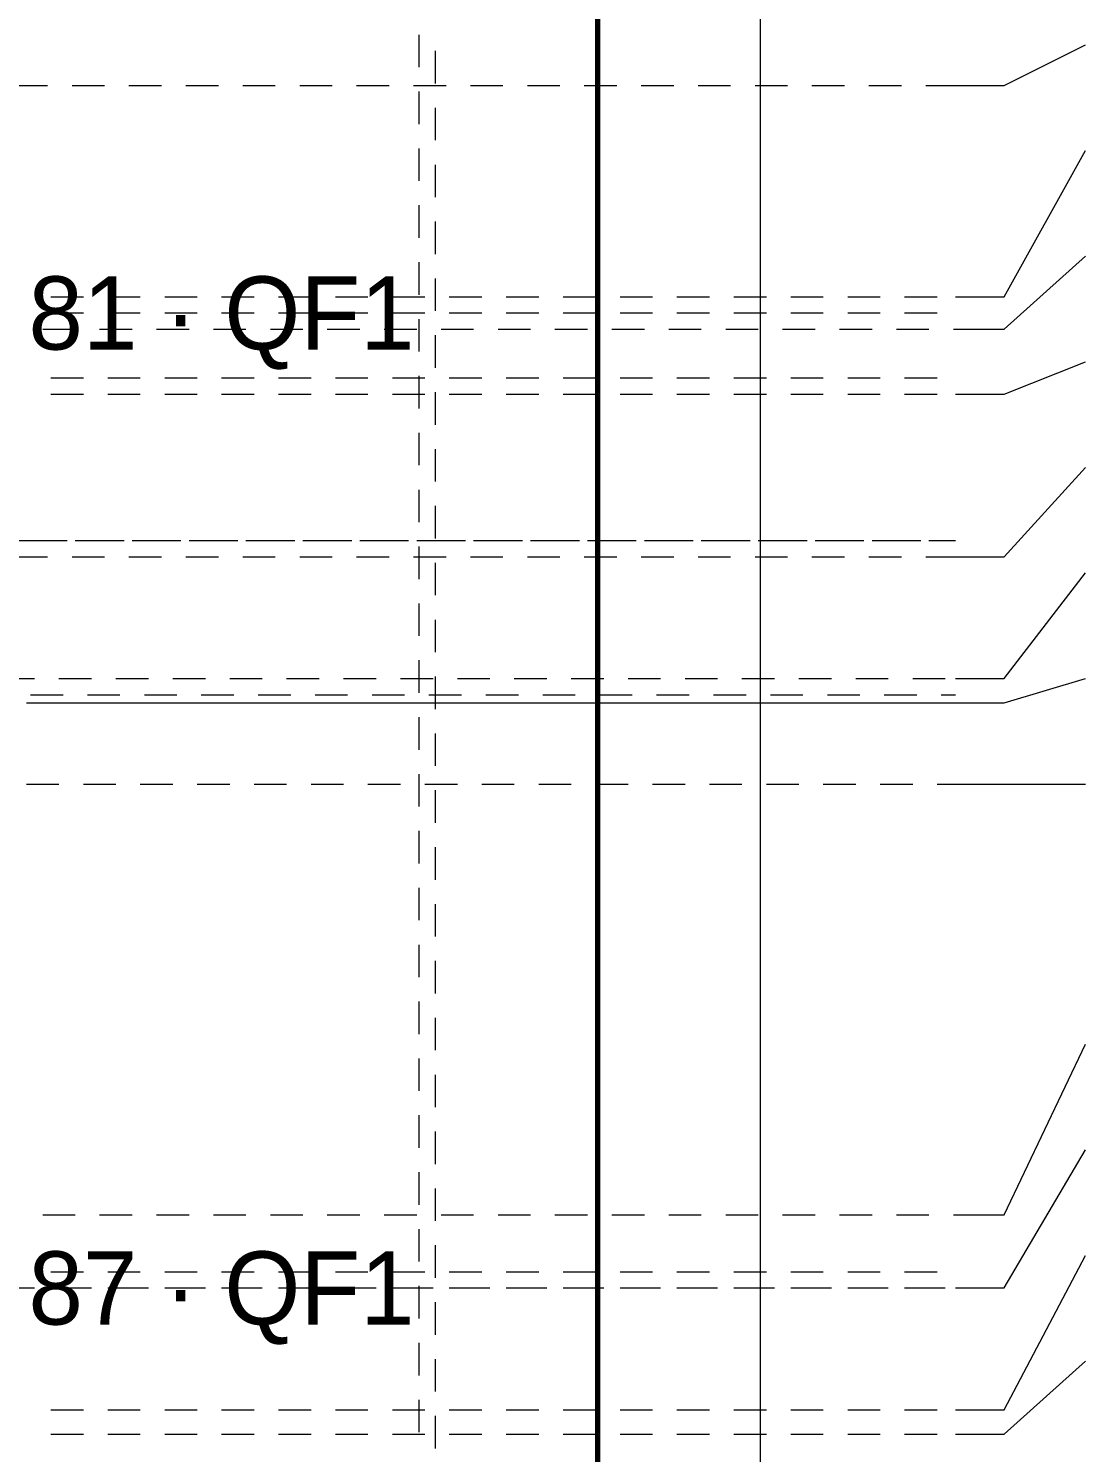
# Paper-space layout '08 Розгортки' of a CAD drawing. Header units: millimetres. Extents: x 0 to 841, y 0 to 594.
# Drawn here: x 761.36 to 787.36, y 419.78 to 454.83 of the extents above; entities that cross this region are included whole.
import ezdxf
from ezdxf.enums import TextEntityAlignment as Align

# ---------------------------------------------------------------- set-up
doc = ezdxf.new("R2010")
doc.units = ezdxf.units.MM
doc.linetypes.add('E_CABLE_DASH', pattern=[450, 300, -150])
doc.layers.add('E-ELEV', color=7, linetype='Continuous')
doc.layers.add('W-CABLE-LIGHT', color=1, linetype='E_CABLE_DASH')
doc.styles.add('PLEX_LIGHT', font='IBMPlexSans-Light.ttf')

psp = doc.layouts.new('08 Розгортки')

# ---------------------------------------------------------------- linework, layer by layer
at = {"layer": 'E-ELEV', "lineweight": 13, "true_color": 0xd9d3c8}
for p, q in [((770.956, 454.682), (770.956, 453.882)), ((771.356, 454.282), (771.356, 453.482)), ((761.027, 453.432), (761.827, 453.432)), ((762.427, 453.432), (763.227, 453.432)), ((763.827, 453.432), (764.627, 453.432)), ((765.227, 453.432), (766.027, 453.432)), ((766.627, 453.432), (767.427, 453.432)), ((768.027, 453.432), (768.827, 453.432)), ((769.427, 453.432), (770.227, 453.432)), ((770.827, 453.432), (771.627, 453.432)), ((770.956, 453.282), (770.956, 452.482)), ((772.227, 453.432), (773.027, 453.432)), ((773.627, 453.432), (774.427, 453.432)), ((775.027, 453.432), (775.827, 453.432)), ((776.427, 453.432), (777.227, 453.432)), ((777.827, 453.432), (778.627, 453.432)), ((779.227, 453.432), (780.027, 453.432)), ((780.627, 453.432), (781.427, 453.432)), ((782.027, 453.432), (782.827, 453.432)), ((783.427, 453.432), (784.156, 453.432)), ((771.356, 452.882), (771.356, 452.082)), ((770.956, 451.882), (770.956, 451.082)), ((771.356, 451.482), (771.356, 450.682)), ((770.956, 450.482), (770.956, 449.682)), ((771.356, 450.082), (771.356, 449.282)), ((770.956, 449.082), (770.956, 448.282)), ((771.356, 448.682), (771.356, 447.882)), ((761.906, 448.232), (762.706, 448.232)), ((763.306, 448.232), (764.106, 448.232)), ((764.706, 448.232), (765.506, 448.232)), ((766.106, 448.232), (766.906, 448.232)), ((767.506, 448.232), (768.306, 448.232)), ((768.906, 448.232), (769.706, 448.232)), ((770.306, 448.232), (771.106, 448.232)), ((771.706, 448.232), (772.506, 448.232)), ((773.106, 448.232), (773.906, 448.232)), ((774.506, 448.232), (775.306, 448.232)), ((775.906, 448.232), (776.706, 448.232)), ((777.306, 448.232), (778.106, 448.232)), ((778.706, 448.232), (779.506, 448.232)), ((780.106, 448.232), (780.906, 448.232)), ((781.506, 448.232), (782.306, 448.232)), ((782.906, 448.232), (783.706, 448.232)), ((761.906, 447.832), (762.706, 447.832)), ((761.906, 447.832), (762.706, 447.832)), ((761.906, 447.832), (762.706, 447.832)), ((763.306, 447.832), (764.106, 447.832)), ((763.306, 447.832), (764.106, 447.832)), ((763.306, 447.832), (764.106, 447.832)), ((764.706, 447.832), (765.506, 447.832)), ((764.706, 447.832), (765.506, 447.832)), ((764.706, 447.832), (765.506, 447.832)), ((766.106, 447.832), (766.906, 447.832)), ((766.106, 447.832), (766.906, 447.832)), ((766.106, 447.832), (766.906, 447.832)), ((767.506, 447.832), (768.306, 447.832)), ((767.506, 447.832), (768.306, 447.832)), ((767.506, 447.832), (768.306, 447.832)), ((768.906, 447.832), (769.706, 447.832)), ((768.906, 447.832), (769.706, 447.832)), ((768.906, 447.832), (769.706, 447.832)), ((770.306, 447.832), (771.106, 447.832)), ((770.306, 447.832), (771.106, 447.832)), ((770.306, 447.832), (771.106, 447.832)), ((770.956, 447.682), (770.956, 446.882)), ((771.706, 447.832), (772.506, 447.832)), ((771.706, 447.832), (772.506, 447.832)), ((771.706, 447.832), (772.506, 447.832)), ((773.106, 447.832), (773.906, 447.832)), ((773.106, 447.832), (773.906, 447.832)), ((773.106, 447.832), (773.906, 447.832)), ((774.506, 447.832), (775.306, 447.832)), ((774.506, 447.832), (775.306, 447.832)), ((774.506, 447.832), (775.306, 447.832)), ((775.906, 447.832), (776.706, 447.832)), ((775.906, 447.832), (776.706, 447.832)), ((775.906, 447.832), (776.706, 447.832)), ((777.306, 447.832), (778.106, 447.832)), ((777.306, 447.832), (778.106, 447.832)), ((777.306, 447.832), (778.106, 447.832)), ((778.706, 447.832), (779.506, 447.832)), ((778.706, 447.832), (779.506, 447.832)), ((778.706, 447.832), (779.506, 447.832)), ((780.106, 447.832), (780.906, 447.832)), ((780.106, 447.832), (780.906, 447.832)), ((780.106, 447.832), (780.906, 447.832)), ((781.506, 447.832), (782.306, 447.832)), ((781.506, 447.832), (782.306, 447.832)), ((781.506, 447.832), (782.306, 447.832)), ((782.906, 447.832), (783.706, 447.832)), ((782.906, 447.832), (783.706, 447.832)), ((782.906, 447.832), (783.706, 447.832)), ((761.706, 447.432), (762.506, 447.432)), ((763.106, 447.432), (763.906, 447.432)), ((764.506, 447.432), (765.306, 447.432)), ((765.906, 447.432), (766.706, 447.432)), ((767.306, 447.432), (768.106, 447.432)), ((768.706, 447.432), (769.506, 447.432)), ((770.106, 447.432), (770.906, 447.432)), ((771.356, 447.282), (771.356, 446.482)), ((771.506, 447.432), (772.306, 447.432)), ((772.906, 447.432), (773.706, 447.432)), ((774.306, 447.432), (775.106, 447.432)), ((775.706, 447.432), (776.506, 447.432)), ((777.106, 447.432), (777.906, 447.432)), ((778.506, 447.432), (779.306, 447.432)), ((779.906, 447.432), (780.706, 447.432)), ((781.306, 447.432), (782.106, 447.432)), ((782.706, 447.432), (783.506, 447.432)), ((784.106, 447.432), (784.156, 447.432)), ((761.906, 446.232), (762.706, 446.232)), ((763.306, 446.232), (764.106, 446.232)), ((764.706, 446.232), (765.506, 446.232)), ((766.106, 446.232), (766.906, 446.232)), ((767.506, 446.232), (768.306, 446.232)), ((768.906, 446.232), (769.706, 446.232)), ((770.306, 446.232), (771.106, 446.232)), ((770.956, 446.282), (770.956, 445.482)), ((771.706, 446.232), (772.506, 446.232)), ((773.106, 446.232), (773.906, 446.232)), ((774.506, 446.232), (775.306, 446.232)), ((775.906, 446.232), (776.706, 446.232)), ((777.306, 446.232), (778.106, 446.232)), ((778.706, 446.232), (779.506, 446.232)), ((780.106, 446.232), (780.906, 446.232)), ((781.506, 446.232), (782.306, 446.232)), ((782.906, 446.232), (783.706, 446.232)), ((771.356, 445.882), (771.356, 445.082)), ((761.906, 445.832), (762.706, 445.832)), ((763.306, 445.832), (764.106, 445.832)), ((764.706, 445.832), (765.506, 445.832)), ((766.106, 445.832), (766.906, 445.832)), ((767.506, 445.832), (768.306, 445.832)), ((768.906, 445.832), (769.706, 445.832)), ((770.306, 445.832), (771.106, 445.832)), ((771.706, 445.832), (772.506, 445.832)), ((773.106, 445.832), (773.906, 445.832)), ((774.506, 445.832), (775.306, 445.832)), ((775.906, 445.832), (776.706, 445.832)), ((777.306, 445.832), (778.106, 445.832)), ((778.706, 445.832), (779.506, 445.832)), ((780.106, 445.832), (780.906, 445.832)), ((781.506, 445.832), (782.306, 445.832)), ((782.906, 445.832), (783.706, 445.832)), ((770.956, 444.882), (770.956, 444.082)), ((771.356, 444.482), (771.356, 443.682)), ((770.956, 443.482), (770.956, 442.682)), ((771.356, 443.082), (771.356, 442.282)), ((761.106, 442.232), (761.906, 442.232)), ((761.506, 442.232), (762.306, 442.232)), ((762.506, 442.232), (763.306, 442.232)), ((762.906, 442.232), (763.706, 442.232)), ((763.906, 442.232), (764.706, 442.232)), ((764.306, 442.232), (765.106, 442.232)), ((765.306, 442.232), (766.106, 442.232)), ((765.706, 442.232), (766.506, 442.232)), ((766.706, 442.232), (767.506, 442.232)), ((767.106, 442.232), (767.906, 442.232)), ((768.106, 442.232), (768.906, 442.232)), ((768.506, 442.232), (769.306, 442.232)), ((769.506, 442.232), (770.306, 442.232)), ((769.906, 442.232), (770.706, 442.232)), ((770.906, 442.232), (771.706, 442.232)), ((770.956, 442.082), (770.956, 441.282)), ((771.306, 442.232), (772.106, 442.232)), ((772.306, 442.232), (773.106, 442.232)), ((772.706, 442.232), (773.506, 442.232)), ((773.706, 442.232), (774.506, 442.232)), ((774.106, 442.232), (774.906, 442.232)), ((775.106, 442.232), (775.906, 442.232)), ((775.506, 442.232), (776.306, 442.232)), ((776.506, 442.232), (777.306, 442.232)), ((776.906, 442.232), (777.706, 442.232)), ((777.906, 442.232), (778.706, 442.232)), ((778.306, 442.232), (779.106, 442.232)), ((779.306, 442.232), (780.106, 442.232)), ((779.706, 442.232), (780.506, 442.232)), ((780.706, 442.232), (781.506, 442.232)), ((781.106, 442.232), (781.906, 442.232)), ((782.106, 442.232), (782.906, 442.232)), ((782.506, 442.232), (783.306, 442.232)), ((783.506, 442.232), (784.156, 442.232)), ((783.906, 442.232), (784.156, 442.232)), ((761.027, 441.832), (761.827, 441.832)), ((762.427, 441.832), (763.227, 441.832)), ((763.827, 441.832), (764.627, 441.832)), ((765.227, 441.832), (766.027, 441.832)), ((766.627, 441.832), (767.427, 441.832)), ((768.027, 441.832), (768.827, 441.832)), ((769.427, 441.832), (770.227, 441.832)), ((770.827, 441.832), (771.627, 441.832)), ((771.356, 441.682), (771.356, 440.882)), ((772.227, 441.832), (773.027, 441.832)), ((773.627, 441.832), (774.427, 441.832)), ((775.027, 441.832), (775.827, 441.832)), ((776.427, 441.832), (777.227, 441.832)), ((777.827, 441.832), (778.627, 441.832)), ((779.227, 441.832), (780.027, 441.832)), ((780.627, 441.832), (781.427, 441.832)), ((782.027, 441.832), (782.827, 441.832)), ((783.427, 441.832), (784.156, 441.832)), ((770.956, 440.682), (770.956, 439.882)), ((771.356, 440.282), (771.356, 439.482)), ((770.956, 439.282), (770.956, 438.482)), ((771.356, 438.882), (771.356, 438.082)), ((760.706, 438.832), (761.506, 438.832)), ((762.106, 438.832), (762.906, 438.832)), ((763.506, 438.832), (764.306, 438.832)), ((764.906, 438.832), (765.706, 438.832)), ((766.306, 438.832), (767.106, 438.832)), ((767.706, 438.832), (768.506, 438.832)), ((769.106, 438.832), (769.906, 438.832)), ((770.506, 438.832), (771.306, 438.832)), ((771.906, 438.832), (772.706, 438.832)), ((773.306, 438.832), (774.106, 438.832)), ((774.706, 438.832), (775.506, 438.832)), ((776.106, 438.832), (776.906, 438.832)), ((777.506, 438.832), (778.306, 438.832)), ((778.906, 438.832), (779.706, 438.832)), ((780.306, 438.832), (781.106, 438.832)), ((781.706, 438.832), (782.506, 438.832)), ((783.106, 438.832), (783.906, 438.832)), ((761.306, 438.232), (762.106, 438.232)), ((761.406, 438.432), (762.206, 438.432)), ((761.906, 438.232), (762.706, 438.232)), ((762.706, 438.232), (763.506, 438.232)), ((762.806, 438.432), (763.606, 438.432)), ((763.306, 438.232), (764.106, 438.232)), ((764.106, 438.232), (764.906, 438.232)), ((764.206, 438.432), (765.006, 438.432)), ((764.706, 438.232), (765.506, 438.232)), ((765.506, 438.232), (766.306, 438.232)), ((765.606, 438.432), (766.406, 438.432)), ((766.106, 438.232), (766.906, 438.232)), ((766.906, 438.232), (767.706, 438.232)), ((767.006, 438.432), (767.806, 438.432)), ((767.506, 438.232), (768.306, 438.232)), ((768.306, 438.232), (769.106, 438.232)), ((768.406, 438.432), (769.206, 438.432)), ((768.906, 438.232), (769.706, 438.232)), ((769.706, 438.232), (770.506, 438.232)), ((769.806, 438.432), (770.606, 438.432)), ((770.306, 438.232), (771.106, 438.232)), ((771.106, 438.232), (771.906, 438.232)), ((771.206, 438.432), (772.006, 438.432)), ((771.706, 438.232), (772.506, 438.232)), ((772.506, 438.232), (773.306, 438.232)), ((772.606, 438.432), (773.406, 438.432)), ((773.106, 438.232), (773.906, 438.232)), ((773.906, 438.232), (774.706, 438.232)), ((774.006, 438.432), (774.806, 438.432)), ((774.506, 438.232), (775.306, 438.232)), ((775.306, 438.232), (776.106, 438.232)), ((775.406, 438.432), (776.206, 438.432)), ((775.906, 438.232), (776.706, 438.232)), ((776.706, 438.232), (777.506, 438.232)), ((776.806, 438.432), (777.606, 438.432)), ((777.306, 438.232), (778.106, 438.232)), ((778.106, 438.232), (778.906, 438.232)), ((778.206, 438.432), (779.006, 438.432)), ((778.706, 438.232), (779.506, 438.232)), ((779.506, 438.232), (780.306, 438.232)), ((779.606, 438.432), (780.406, 438.432)), ((780.106, 438.232), (780.906, 438.232)), ((780.906, 438.232), (781.706, 438.232)), ((781.006, 438.432), (781.806, 438.432)), ((781.506, 438.232), (782.306, 438.232)), ((782.306, 438.232), (783.106, 438.232)), ((782.406, 438.432), (783.206, 438.432)), ((782.906, 438.232), (783.706, 438.232)), ((783.706, 438.232), (784.156, 438.232)), ((783.806, 438.432), (784.156, 438.432)), ((770.956, 437.882), (770.956, 437.082)), ((771.356, 437.482), (771.356, 436.682)), ((770.956, 436.482), (770.956, 435.682)), ((761.306, 436.232), (762.106, 436.232)), ((761.306, 436.232), (762.106, 436.232)), ((762.706, 436.232), (763.506, 436.232)), ((762.706, 436.232), (763.506, 436.232)), ((764.106, 436.232), (764.906, 436.232)), ((764.106, 436.232), (764.906, 436.232)), ((765.506, 436.232), (766.306, 436.232)), ((765.506, 436.232), (766.306, 436.232)), ((766.906, 436.232), (767.706, 436.232)), ((766.906, 436.232), (767.706, 436.232)), ((768.306, 436.232), (769.106, 436.232)), ((768.306, 436.232), (769.106, 436.232)), ((769.706, 436.232), (770.506, 436.232)), ((769.706, 436.232), (770.506, 436.232)), ((771.106, 436.232), (771.906, 436.232)), ((771.106, 436.232), (771.906, 436.232)), ((771.356, 436.082), (771.356, 435.282)), ((772.506, 436.232), (773.306, 436.232)), ((772.506, 436.232), (773.306, 436.232)), ((773.906, 436.232), (774.706, 436.232)), ((773.906, 436.232), (774.706, 436.232)), ((775.306, 436.232), (776.106, 436.232)), ((775.306, 436.232), (776.106, 436.232)), ((776.706, 436.232), (777.506, 436.232)), ((776.706, 436.232), (777.506, 436.232)), ((778.106, 436.232), (778.906, 436.232)), ((778.106, 436.232), (778.906, 436.232)), ((779.506, 436.232), (780.306, 436.232)), ((779.506, 436.232), (780.306, 436.232)), ((780.906, 436.232), (781.706, 436.232)), ((780.906, 436.232), (781.706, 436.232)), ((782.306, 436.232), (783.106, 436.232)), ((782.306, 436.232), (783.106, 436.232)), ((783.706, 436.232), (784.156, 436.232)), ((783.706, 436.232), (784.156, 436.232)), ((770.956, 435.082), (770.956, 434.282)), ((771.356, 434.682), (771.356, 433.882)), ((770.956, 433.682), (770.956, 432.882)), ((771.356, 433.282), (771.356, 432.482)), ((770.956, 432.282), (770.956, 431.482)), ((771.356, 431.882), (771.356, 431.082)), ((770.956, 430.882), (770.956, 430.082)), ((771.356, 430.482), (771.356, 429.682)), ((770.956, 429.482), (770.956, 428.682)), ((771.356, 429.082), (771.356, 428.282)), ((770.956, 428.082), (770.956, 427.282)), ((771.356, 427.682), (771.356, 426.882)), ((770.956, 426.682), (770.956, 425.882)), ((771.356, 426.282), (771.356, 425.482)), ((761.706, 425.632), (762.506, 425.632)), ((763.106, 425.632), (763.906, 425.632)), ((764.506, 425.632), (765.306, 425.632)), ((765.906, 425.632), (766.706, 425.632)), ((767.306, 425.632), (768.106, 425.632)), ((768.706, 425.632), (769.506, 425.632)), ((770.106, 425.632), (770.906, 425.632)), ((771.506, 425.632), (772.306, 425.632)), ((772.906, 425.632), (773.706, 425.632)), ((774.306, 425.632), (775.106, 425.632)), ((775.706, 425.632), (776.506, 425.632)), ((777.106, 425.632), (777.906, 425.632)), ((778.506, 425.632), (779.306, 425.632)), ((779.906, 425.632), (780.706, 425.632)), ((781.306, 425.632), (782.106, 425.632)), ((782.706, 425.632), (783.506, 425.632)), ((784.106, 425.632), (784.156, 425.632)), ((770.956, 425.282), (770.956, 424.482)), ((771.356, 424.882), (771.356, 424.082)), ((761.906, 424.232), (762.706, 424.232)), ((763.306, 424.232), (764.106, 424.232)), ((764.706, 424.232), (765.506, 424.232)), ((766.106, 424.232), (766.906, 424.232)), ((767.506, 424.232), (768.306, 424.232)), ((768.906, 424.232), (769.706, 424.232)), ((770.306, 424.232), (771.106, 424.232)), ((771.706, 424.232), (772.506, 424.232)), ((773.106, 424.232), (773.906, 424.232)), ((774.506, 424.232), (775.306, 424.232)), ((775.906, 424.232), (776.706, 424.232)), ((777.306, 424.232), (778.106, 424.232)), ((778.706, 424.232), (779.506, 424.232)), ((780.106, 424.232), (780.906, 424.232)), ((781.506, 424.232), (782.306, 424.232)), ((782.906, 424.232), (783.706, 424.232)), ((760.706, 423.832), (761.506, 423.832)), ((761.906, 423.832), (762.706, 423.832)), ((761.906, 423.832), (762.706, 423.832)), ((761.906, 423.832), (762.706, 423.832)), ((762.106, 423.832), (762.906, 423.832)), ((763.306, 423.832), (764.106, 423.832)), ((763.306, 423.832), (764.106, 423.832)), ((763.306, 423.832), (764.106, 423.832)), ((763.506, 423.832), (764.306, 423.832)), ((764.706, 423.832), (765.506, 423.832)), ((764.706, 423.832), (765.506, 423.832)), ((764.706, 423.832), (765.506, 423.832)), ((764.906, 423.832), (765.706, 423.832)), ((766.106, 423.832), (766.906, 423.832)), ((766.106, 423.832), (766.906, 423.832)), ((766.106, 423.832), (766.906, 423.832)), ((766.306, 423.832), (767.106, 423.832)), ((767.506, 423.832), (768.306, 423.832)), ((767.506, 423.832), (768.306, 423.832)), ((767.506, 423.832), (768.306, 423.832)), ((767.706, 423.832), (768.506, 423.832)), ((768.906, 423.832), (769.706, 423.832)), ((768.906, 423.832), (769.706, 423.832)), ((768.906, 423.832), (769.706, 423.832)), ((769.106, 423.832), (769.906, 423.832)), ((770.306, 423.832), (771.106, 423.832)), ((770.306, 423.832), (771.106, 423.832)), ((770.306, 423.832), (771.106, 423.832)), ((770.506, 423.832), (771.306, 423.832)), ((770.956, 423.882), (770.956, 423.082)), ((771.706, 423.832), (772.506, 423.832)), ((771.706, 423.832), (772.506, 423.832)), ((771.706, 423.832), (772.506, 423.832)), ((771.906, 423.832), (772.706, 423.832)), ((773.106, 423.832), (773.906, 423.832)), ((773.106, 423.832), (773.906, 423.832)), ((773.106, 423.832), (773.906, 423.832)), ((773.306, 423.832), (774.106, 423.832)), ((774.506, 423.832), (775.306, 423.832)), ((774.506, 423.832), (775.306, 423.832)), ((774.506, 423.832), (775.306, 423.832)), ((774.706, 423.832), (775.506, 423.832)), ((775.906, 423.832), (776.706, 423.832)), ((775.906, 423.832), (776.706, 423.832)), ((775.906, 423.832), (776.706, 423.832)), ((776.106, 423.832), (776.906, 423.832)), ((777.306, 423.832), (778.106, 423.832)), ((777.306, 423.832), (778.106, 423.832)), ((777.306, 423.832), (778.106, 423.832)), ((777.506, 423.832), (778.306, 423.832)), ((778.706, 423.832), (779.506, 423.832)), ((778.706, 423.832), (779.506, 423.832)), ((778.706, 423.832), (779.506, 423.832)), ((778.906, 423.832), (779.706, 423.832)), ((780.106, 423.832), (780.906, 423.832)), ((780.106, 423.832), (780.906, 423.832)), ((780.106, 423.832), (780.906, 423.832)), ((780.306, 423.832), (781.106, 423.832)), ((781.506, 423.832), (782.306, 423.832)), ((781.506, 423.832), (782.306, 423.832)), ((781.506, 423.832), (782.306, 423.832)), ((781.706, 423.832), (782.506, 423.832)), ((782.906, 423.832), (783.706, 423.832)), ((782.906, 423.832), (783.706, 423.832)), ((782.906, 423.832), (783.706, 423.832)), ((783.106, 423.832), (783.906, 423.832)), ((771.356, 423.482), (771.356, 422.682)), ((770.956, 422.482), (770.956, 421.682)), ((771.356, 422.082), (771.356, 421.282)), ((770.956, 421.082), (770.956, 420.282)), ((761.906, 420.832), (762.706, 420.832)), ((763.306, 420.832), (764.106, 420.832)), ((764.706, 420.832), (765.506, 420.832)), ((766.106, 420.832), (766.906, 420.832)), ((767.506, 420.832), (768.306, 420.832)), ((768.906, 420.832), (769.706, 420.832)), ((770.306, 420.832), (771.106, 420.832)), ((771.356, 420.682), (771.356, 419.882)), ((771.706, 420.832), (772.506, 420.832)), ((773.106, 420.832), (773.906, 420.832)), ((774.506, 420.832), (775.306, 420.832)), ((775.906, 420.832), (776.706, 420.832)), ((777.306, 420.832), (778.106, 420.832)), ((778.706, 420.832), (779.506, 420.832)), ((780.106, 420.832), (780.906, 420.832)), ((781.506, 420.832), (782.306, 420.832)), ((782.906, 420.832), (783.706, 420.832)), ((761.906, 420.232), (762.706, 420.232)), ((763.306, 420.232), (764.106, 420.232)), ((764.706, 420.232), (765.506, 420.232)), ((766.106, 420.232), (766.906, 420.232)), ((767.506, 420.232), (768.306, 420.232)), ((768.906, 420.232), (769.706, 420.232)), ((770.306, 420.232), (771.106, 420.232)), ((771.706, 420.232), (772.506, 420.232)), ((773.106, 420.232), (773.906, 420.232)), ((774.506, 420.232), (775.306, 420.232)), ((775.906, 420.232), (776.706, 420.232)), ((777.306, 420.232), (778.106, 420.232)), ((778.706, 420.232), (779.506, 420.232)), ((780.106, 420.232), (780.906, 420.232)), ((781.506, 420.232), (782.306, 420.232)), ((782.906, 420.232), (783.706, 420.232))]:
    psp.add_line(p, q, dxfattribs=at)
at = {"layer": 'E-ELEV', "lineweight": 13, "true_color": 0x29251f}
for p, q in [((785.356, 453.432), (787.356, 454.432)), ((784.156, 453.432), (785.356, 453.432)), ((785.356, 448.232), (787.356, 451.832)), ((785.356, 447.432), (787.356, 449.232)), ((784.156, 448.232), (785.356, 448.232)), ((784.156, 447.432), (785.356, 447.432)), ((785.356, 445.832), (787.356, 446.632)), ((784.156, 445.832), (785.356, 445.832)), ((785.356, 441.832), (787.356, 444.032)), ((784.156, 441.832), (785.356, 441.832)), ((785.356, 438.832), (787.356, 441.432)), ((784.156, 438.832), (785.356, 438.832)), ((785.356, 438.232), (787.356, 438.832)), ((784.156, 438.232), (785.356, 438.232)), ((784.156, 436.232), (785.356, 436.232)), ((785.356, 436.232), (787.356, 436.232)), ((785.356, 425.632), (787.356, 429.832)), ((785.356, 423.832), (787.356, 427.232)), ((784.156, 425.632), (785.356, 425.632)), ((785.356, 420.832), (787.356, 424.632)), ((784.156, 423.832), (785.356, 423.832)), ((785.356, 420.232), (787.356, 422.032)), ((784.156, 420.832), (785.356, 420.832)), ((784.156, 420.232), (785.356, 420.232))]:
    psp.add_line(p, q, dxfattribs=at)
at = {"layer": 'E-ELEV', "lineweight": 13, "true_color": 0xd9d3c8}
psp.add_lwpolyline([(632.556, 401.232), (632.556, 485.432), (697.956, 485.432), (697.956, 543.232), (779.356, 543.232), (779.356, 401.232), (673.556, 401.232), (671.556, 401.232), (632.556, 401.232)], close=True, dxfattribs=at)
at = {"layer": 'E-ELEV', "lineweight": 70, "true_color": 0x29251f}
psp.add_lwpolyline([(634.556, 409.232), (634.556, 483.432), (699.956, 483.432), (699.956, 535.232), (775.356, 535.232), (775.356, 409.232), (673.556, 409.232), (673.556, 447.232), (681.956, 447.232), (681.956, 460.032), (663.956, 460.032), (663.956, 447.232), (671.556, 447.232), (671.556, 409.232)], close=True, dxfattribs=at)

# ---------------------------------------------------------------- texts
at = {"layer": 'W-CABLE-LIGHT', "true_color": 0x29251f, "style": 'PLEX_LIGHT'}
for s, p in [('81 · QF1', (761.356, 447.832)), ('87 · QF1', (761.356, 423.832))]:
    psp.add_text(s, height=1.8, dxfattribs=at).set_placement(p, align=Align.MIDDLE_LEFT)

doc.saveas('drawing.dxf')
